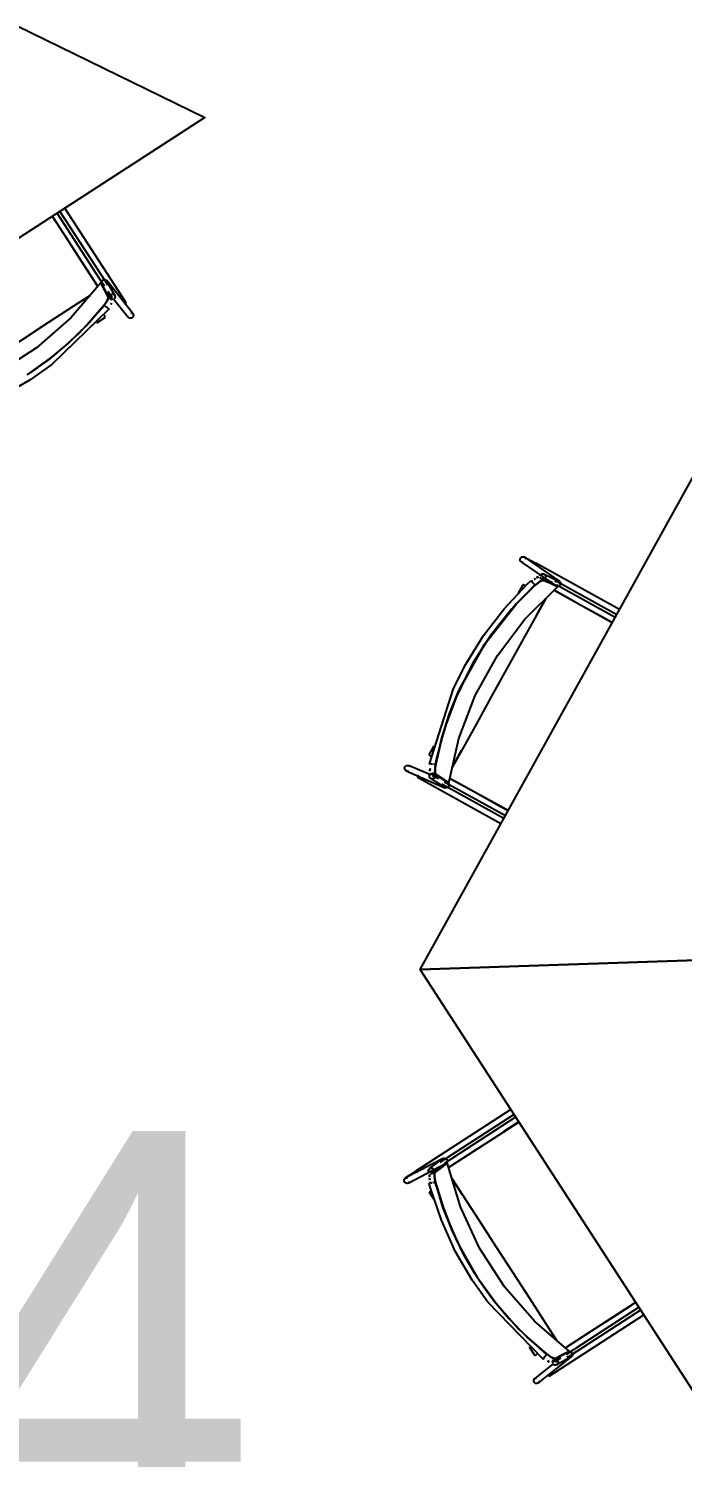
# Model space of a CAD drawing. Header units: metres. Extents: x 2.5 to 42.6, y 0.9 to 31.9.
# Drawn here: x 30.904 to 31.394, y 14.218 to 15.288 of the extents above; entities that cross this region are included whole.
import ezdxf

# ---------------------------------------------------------------- set-up
doc = ezdxf.new("R2010")
doc.units = ezdxf.units.M
for name, color, linetype in [('ARREDI', 9, 'Continuous'), ('PARETI_STRUTTURE', 7, 'Continuous'), ('WAYFINDING_TESTI', 7, 'Continuous')]:
    doc.layers.add(name, color=color, linetype=linetype)

msp = doc.modelspace()

# ---------------------------------------------------------------- linework, layer by layer
at = {"layer": 'ARREDI'}
for points in [[(30.8298, 15.3222), (31.036, 15.2212), (30.6724, 14.9858)], [(30.9558, 15.0947), (30.9489, 15.1054), (30.9406, 15.1182), (30.9323, 15.1311), (30.924, 15.1439), (30.9218, 15.1473)], [(30.9586, 15.0975), (30.9587, 15.0983), (30.959, 15.099), (30.9596, 15.0995), (30.9602, 15.0998), (30.961, 15.0999)], [(30.961, 15.0999), (30.9617, 15.0997), (30.9623, 15.0993), (30.9625, 15.0991), (30.9625, 15.0991), (30.9627, 15.0987), (30.9629, 15.0979), (30.9629, 15.0972), (30.9625, 15.0965), (30.962, 15.096)], [(30.9637, 15.0869), (30.9609, 15.0922), (30.9581, 15.0974), (30.9358, 15.0715), (30.91, 15.0489), (30.8812, 15.0303), (30.8501, 15.0159), (30.8173, 15.0062), (30.8209, 15.0015), (30.8245, 14.9968), (30.8254, 14.9965), (30.8271, 14.9965), (30.8293, 14.9967), (30.8317, 14.9973)], [(30.8292, 15.0097), (30.8412, 15.0175), (30.8605, 15.03), (30.8799, 15.0426), (30.8993, 15.0551), (30.9187, 15.0677), (30.938, 15.0802), (30.95, 15.088)], [(30.95, 15.088), (30.9383, 15.0804)], [(30.9581, 15.0974), (30.9606, 15.0956), (30.9581, 15.0974)], [(30.9634, 15.0912), (30.9641, 15.0899), (30.9668, 15.0847)], [(30.9664, 15.0849), (30.9657, 15.0851), (30.9651, 15.0855), (30.9647, 15.086), (30.9646, 15.0861), (30.9645, 15.0868), (30.9645, 15.0875), (30.9649, 15.0882), (30.9654, 15.0887), (30.9661, 15.089), (30.9668, 15.0891)], [(30.9668, 15.0891), (30.9675, 15.0889), (30.9682, 15.0885), (30.9685, 15.088), (30.9686, 15.0879), (30.9688, 15.0873), (30.9688, 15.0872), (30.9687, 15.0865), (30.9684, 15.0858), (30.9678, 15.0853)], [(30.9604, 15.0806), (30.9476, 15.0658), (30.9337, 15.0522), (30.919, 15.0398)], [(30.919, 15.0398), (30.9337, 15.0521), (30.9475, 15.0657), (30.9603, 15.0804)], [(30.9637, 15.087), (30.9637, 15.0861), (30.963, 15.0846), (30.9619, 15.0826), (30.9604, 15.0806)], [(30.9604, 15.0806), (30.9618, 15.0825), (30.963, 15.0845), (30.9636, 15.0861), (30.9637, 15.0869)], [(30.9608, 15.0805), (30.961, 15.0803), (30.9613, 15.0801), (30.9618, 15.0797)], [(30.9618, 15.0797), (30.9624, 15.0792), (30.963, 15.0787), (30.9635, 15.0783), (30.9639, 15.078), (30.9641, 15.0779), (30.9642, 15.0778), (30.9642, 15.0779), (30.964, 15.078)], [(30.9655, 15.0812), (30.9661, 15.0823)], [(30.9661, 15.0822), (30.9655, 15.0812)], [(30.9757, 15.0817), (30.9762, 15.082)], [(30.9763, 15.082), (30.9767, 15.0823), (30.9769, 15.0825), (30.977, 15.0825), (30.977, 15.0825)], [(30.9615, 15.0717), (30.9614, 15.072), (30.9611, 15.0724), (30.9608, 15.0729), (30.9604, 15.0735)], [(30.9801, 15.0709), (30.9794, 15.0711), (30.9788, 15.0715), (30.9786, 15.0717), (30.9786, 15.0717), (30.9784, 15.0721), (30.9782, 15.0728)], [(30.9805, 15.0752), (30.9812, 15.075), (30.9819, 15.0746), (30.982, 15.0744), (30.982, 15.0744), (30.9823, 15.074), (30.9825, 15.0732), (30.9824, 15.0725), (30.9821, 15.0718), (30.9816, 15.0713), (30.9809, 15.071), (30.9801, 15.0709)], [(30.9185, 15.0395), (30.9051, 15.03)], [(30.9051, 15.03), (30.9184, 15.0394)], [(31.4268, 14.5911), (31.1973, 14.5832), (31.4073, 14.9621)], [(31.2723, 14.8899), (31.2723, 14.8906), (31.2726, 14.8913), (31.2731, 14.8919), (31.2738, 14.8922), (31.2745, 14.8924), (31.2752, 14.8922), (31.2757, 14.892), (31.2757, 14.892), (31.2759, 14.8918), (31.2763, 14.8912), (31.2766, 14.8905)], [(31.2744, 14.888), (31.2737, 14.8882), (31.2732, 14.8884), (31.2732, 14.8884), (31.273, 14.8886), (31.2726, 14.8891), (31.2723, 14.8899)], [(31.2837, 14.8867), (31.2834, 14.8862)], [(31.2841, 14.8875), (31.2841, 14.8875), (31.2841, 14.8875), (31.2839, 14.8872), (31.2837, 14.8867)], [(31.2091, 14.7295), (31.214, 14.7262), (31.2189, 14.723), (31.2264, 14.7563), (31.2386, 14.7884), (31.2552, 14.8184), (31.2759, 14.8457), (31.3002, 14.8697), (31.2949, 14.8722), (31.2894, 14.8746), (31.2886, 14.8745), (31.2871, 14.8737), (31.2852, 14.8724), (31.2833, 14.8708)], [(31.2803, 14.8744), (31.2803, 14.8744)], [(31.2804, 14.8744), (31.2805, 14.8742), (31.2809, 14.8738), (31.2813, 14.8733), (31.2818, 14.8727), (31.2823, 14.8722)], [(31.2809, 14.8738), (31.2817, 14.8745)], [(31.2827, 14.8753), (31.2838, 14.8761)], [(31.2838, 14.8761), (31.2828, 14.8754)], [(31.2833, 14.8708), (31.2853, 14.8724), (31.2871, 14.8737), (31.2886, 14.8745), (31.2895, 14.8746)], [(31.2846, 14.8766), (31.2861, 14.8774)], [(31.2861, 14.8774), (31.2846, 14.8767)], [(31.2872, 14.8779), (31.2875, 14.8786), (31.288, 14.8791), (31.2886, 14.8795), (31.2893, 14.8796), (31.2894, 14.8796), (31.2901, 14.8795), (31.2902, 14.8794), (31.2907, 14.8791), (31.2912, 14.8785), (31.2914, 14.8778)], [(31.2914, 14.8778), (31.2914, 14.8771), (31.2911, 14.8764), (31.2906, 14.8758), (31.29, 14.8754), (31.2893, 14.8753), (31.2892, 14.8753), (31.2885, 14.8754), (31.2884, 14.8755), (31.2879, 14.8758), (31.2875, 14.8764), (31.2872, 14.8771)], [(31.2884, 14.8769), (31.2924, 14.8751), (31.2939, 14.8744)], [(31.2953, 14.8738), (31.2962, 14.8734)], [(31.2986, 14.8735), (31.2991, 14.8741), (31.2997, 14.8744), (31.3005, 14.8746), (31.3012, 14.8744), (31.3016, 14.8742), (31.3016, 14.8742), (31.3018, 14.874), (31.3023, 14.8734), (31.3025, 14.8727)], [(31.2266, 14.7927), (31.2454, 14.8265), (31.2695, 14.8571), (31.2833, 14.8708)], [(31.2832, 14.8707), (31.2694, 14.857), (31.2453, 14.8265), (31.2266, 14.7928)], [(31.2763, 14.8703), (31.2757, 14.8707), (31.2751, 14.871), (31.2747, 14.8712), (31.2744, 14.8713)], [(31.2823, 14.8722), (31.2827, 14.8717), (31.2831, 14.8714), (31.2832, 14.8712)], [(31.3408, 14.8434), (31.3295, 14.8497), (31.3181, 14.8559), (31.3069, 14.8622), (31.2977, 14.8672)], [(31.2988, 14.8715), (31.2997, 14.8704)], [(31.3025, 14.8727), (31.3025, 14.872), (31.3022, 14.8713), (31.3017, 14.8707), (31.3011, 14.8704), (31.3004, 14.8702), (31.2997, 14.8704)], [(31.2914, 14.861), (31.2845, 14.8485), (31.2733, 14.8283), (31.2621, 14.8081), (31.2509, 14.7879), (31.2397, 14.7677), (31.2286, 14.7476), (31.2216, 14.7351)], [(31.2847, 14.8488), (31.2914, 14.861)], [(31.2264, 14.7922), (31.2192, 14.7744), (31.2133, 14.7558), (31.209, 14.7369)], [(31.209, 14.7367), (31.2133, 14.7557), (31.2191, 14.7743), (31.2264, 14.7921)], [(31.1973, 14.5832), (31.4268, 14.5911), (31.5222, 14.7633)], [(31.2216, 14.7351), (31.2284, 14.7473)], [(31.1887, 14.732), (31.188, 14.7318), (31.1872, 14.7319), (31.187, 14.732), (31.187, 14.732), (31.1866, 14.7322), (31.1861, 14.7328), (31.1858, 14.7335), (31.1857, 14.7342), (31.1859, 14.735), (31.1864, 14.7355), (31.187, 14.736)], [(31.187, 14.736), (31.1877, 14.7361), (31.1885, 14.736), (31.1887, 14.736), (31.1887, 14.736), (31.1891, 14.7357), (31.1897, 14.7352)], [(31.2038, 14.744), (31.2041, 14.7439), (31.2045, 14.7436), (31.2051, 14.7433), (31.2057, 14.7429)], [(31.2066, 14.737), (31.2058, 14.7371), (31.2052, 14.7372), (31.2047, 14.7373), (31.2044, 14.7373), (31.2044, 14.7373), (31.2044, 14.7373), (31.2046, 14.7373)], [(31.2086, 14.7366), (31.2084, 14.7367), (31.2079, 14.7367), (31.2073, 14.7368)], [(31.2091, 14.7295), (31.2087, 14.7303), (31.2085, 14.7319), (31.2087, 14.7342), (31.209, 14.7367)], [(31.209, 14.7367), (31.2087, 14.7343), (31.2086, 14.732), (31.2087, 14.7303), (31.2091, 14.7295)], [(31.1957, 14.728), (31.1954, 14.7275), (31.1953, 14.7273)], [(31.1953, 14.7272), (31.1953, 14.7272)], [(31.196, 14.7286), (31.1957, 14.728)], [(31.2073, 14.7262), (31.2066, 14.726), (31.2059, 14.7261), (31.2053, 14.7263), (31.2052, 14.7264), (31.2047, 14.7269), (31.2047, 14.7269), (31.2044, 14.7276), (31.2044, 14.7283), (31.2046, 14.7291), (31.2051, 14.7297)], [(31.2048, 14.7317), (31.2047, 14.7325), (31.2048, 14.7338)], [(31.2048, 14.7338), (31.2047, 14.7325)], [(31.2113, 14.726), (31.2101, 14.7268), (31.2052, 14.7301)], [(31.2064, 14.7303), (31.2072, 14.7302), (31.2077, 14.7299), (31.2078, 14.7298), (31.2083, 14.7293), (31.2083, 14.7293), (31.2086, 14.7286), (31.2086, 14.7279), (31.2084, 14.7272), (31.208, 14.7266), (31.2073, 14.7262)], [(31.2197, 14.7264), (31.2308, 14.7202), (31.2442, 14.7128), (31.2576, 14.7054), (31.2633, 14.7022)], [(31.2176, 14.7194), (31.2168, 14.7192), (31.2161, 14.7193), (31.2159, 14.7194), (31.2158, 14.7194), (31.2154, 14.7197), (31.2149, 14.7202), (31.2146, 14.7209), (31.2146, 14.7216), (31.2148, 14.7224)], [(31.2189, 14.7229), (31.2159, 14.7233), (31.2189, 14.7229)], [(31.218, 14.7231), (31.2185, 14.7226), (31.2188, 14.7219), (31.2188, 14.7211), (31.2186, 14.7204), (31.2182, 14.7198), (31.2176, 14.7194)], [(31.5338, 14.4259), (31.4328, 14.2197), (31.1973, 14.5832)], [(31.2709, 14.4688), (31.26, 14.4618), (31.2492, 14.4547), (31.2383, 14.4477), (31.2275, 14.4407), (31.2187, 14.435)], [(31.2059, 14.4313), (31.2093, 14.434), (31.2106, 14.435)], [(31.2985, 14.292), (31.3037, 14.2948), (31.3089, 14.2975), (31.283, 14.3199), (31.2605, 14.3457), (31.2419, 14.3745), (31.2275, 14.4056), (31.2177, 14.4384), (31.213, 14.4348), (31.2084, 14.4312), (31.2081, 14.4303), (31.208, 14.4286), (31.2083, 14.4263), (31.2088, 14.424)], [(31.2133, 14.4394), (31.2133, 14.4402), (31.2136, 14.4409), (31.214, 14.4415), (31.2145, 14.4417), (31.2147, 14.4418), (31.2154, 14.442), (31.2162, 14.4418)], [(31.2155, 14.4379), (31.2177, 14.4384)], [(31.2162, 14.4418), (31.2168, 14.4415), (31.2173, 14.4409), (31.2176, 14.4402), (31.2176, 14.4395), (31.2173, 14.4387), (31.2169, 14.4382)], [(31.1868, 14.4232), (31.1862, 14.4236), (31.1857, 14.4242), (31.1854, 14.4249), (31.1854, 14.4256), (31.1856, 14.4263), (31.1861, 14.4269), (31.1865, 14.4272), (31.1865, 14.4272), (31.1868, 14.4273), (31.1875, 14.4274), (31.1882, 14.4273)], [(31.1894, 14.4242), (31.1889, 14.4236), (31.1885, 14.4233), (31.1885, 14.4233), (31.1883, 14.4232), (31.1876, 14.4231), (31.1868, 14.4232)], [(31.1945, 14.4325), (31.1944, 14.4325)], [(31.1945, 14.4325), (31.1946, 14.4322), (31.1949, 14.4318)], [(31.1949, 14.4318), (31.1953, 14.4312)], [(31.2044, 14.4308), (31.2039, 14.4313), (31.2036, 14.432), (31.2036, 14.4328), (31.2039, 14.4334), (31.2039, 14.4335), (31.2043, 14.434), (31.2044, 14.4341), (31.205, 14.4344), (31.2057, 14.4345), (31.2064, 14.4344)], [(31.2043, 14.4296), (31.2043, 14.4279)], [(31.2043, 14.4278), (31.2043, 14.4295)], [(31.2044, 14.4269), (31.2045, 14.4257)], [(31.2045, 14.4256), (31.2044, 14.4267)], [(31.205, 14.4232), (31.2048, 14.4243)], [(31.2048, 14.4243), (31.205, 14.4232)], [(31.2064, 14.4344), (31.2071, 14.434), (31.2076, 14.4335), (31.2078, 14.4328), (31.2079, 14.432), (31.2076, 14.4313), (31.2076, 14.4313), (31.2072, 14.4308), (31.2071, 14.4307), (31.2065, 14.4304), (31.2058, 14.4303), (31.2051, 14.4304)], [(31.2088, 14.424), (31.2083, 14.4265), (31.208, 14.4287), (31.2081, 14.4304), (31.2084, 14.4312)], [(31.2289, 14.4148), (31.2213, 14.4265)], [(31.2213, 14.4265), (31.2291, 14.4145), (31.2416, 14.3952), (31.2541, 14.3758), (31.2667, 14.3564), (31.2792, 14.337), (31.2918, 14.3177), (31.2995, 14.3057)], [(31.2042, 14.423), (31.2042, 14.423), (31.2043, 14.423), (31.2045, 14.4231)], [(31.206, 14.4176), (31.2053, 14.4172), (31.2048, 14.4168), (31.2044, 14.4165), (31.2042, 14.4164)], [(31.205, 14.4232), (31.2057, 14.4234), (31.2064, 14.4236)], [(31.2071, 14.4237), (31.2077, 14.4239), (31.2082, 14.424), (31.2084, 14.4241)], [(31.2386, 14.3552), (31.2301, 14.3696), (31.2215, 14.3872), (31.2144, 14.4053), (31.2088, 14.424)], [(31.2089, 14.4238), (31.2145, 14.4052), (31.2215, 14.3871), (31.2301, 14.3696), (31.2386, 14.3553)], [(31.2416, 14.3505), (31.251, 14.3372)], [(31.251, 14.3372), (31.2416, 14.3505)], [(31.2516, 14.3364), (31.2637, 14.322), (31.2773, 14.3081), (31.292, 14.2954)], [(31.2921, 14.2953), (31.2774, 14.3081), (31.2637, 14.3219), (31.2516, 14.3364)], [(31.3063, 14.2998), (31.317, 14.3068), (31.3298, 14.3151), (31.3427, 14.3234), (31.3555, 14.3317), (31.3588, 14.3339)], [(31.2996, 14.3056), (31.292, 14.3174)], [(31.309, 14.2975), (31.3072, 14.2951), (31.309, 14.2975)], [(31.3091, 14.297), (31.3099, 14.297), (31.3105, 14.2967), (31.3111, 14.2961), (31.3114, 14.2954), (31.3115, 14.2947)], [(31.2833, 14.2942), (31.2835, 14.2943), (31.2839, 14.2946), (31.2845, 14.2949), (31.2851, 14.2953)], [(31.2912, 14.2939), (31.2908, 14.2933), (31.2903, 14.2927), (31.2899, 14.2922), (31.2896, 14.2918), (31.2894, 14.2915), (31.2894, 14.2915), (31.2894, 14.2915), (31.2896, 14.2917)], [(31.2921, 14.2949), (31.2919, 14.2947), (31.2916, 14.2944), (31.2912, 14.2938)], [(31.2921, 14.2953), (31.2941, 14.2939), (31.2961, 14.2927), (31.2976, 14.292), (31.2985, 14.292)], [(31.2985, 14.292), (31.2977, 14.292), (31.2961, 14.2927), (31.2942, 14.2938), (31.2921, 14.2953)], [(31.2938, 14.2896), (31.2927, 14.2902)], [(31.2927, 14.2902), (31.2939, 14.2895)], [(31.3027, 14.2923), (31.3015, 14.2916), (31.2962, 14.2889)], [(31.2965, 14.2893), (31.2966, 14.29), (31.2971, 14.2906), (31.2975, 14.291), (31.2977, 14.291), (31.2984, 14.2912), (31.2991, 14.2912), (31.2998, 14.2908), (31.3003, 14.2903), (31.3006, 14.2896), (31.3007, 14.2889)], [(31.3007, 14.2889), (31.3005, 14.2881), (31.3001, 14.2875), (31.2996, 14.2872), (31.2995, 14.2871), (31.2988, 14.2869), (31.2988, 14.2869), (31.298, 14.287), (31.2974, 14.2873), (31.2969, 14.2878)], [(31.3115, 14.2947), (31.3113, 14.294), (31.3108, 14.2934), (31.3107, 14.2932), (31.3106, 14.2932), (31.3102, 14.2929), (31.3095, 14.2927), (31.3088, 14.2928), (31.3081, 14.2931), (31.3075, 14.2937)], [(31.2825, 14.2755), (31.2827, 14.2763), (31.2831, 14.2769), (31.2833, 14.277), (31.2833, 14.277), (31.2837, 14.2773), (31.2844, 14.2775)], [(31.2868, 14.2752), (31.2866, 14.2744), (31.2862, 14.2738), (31.286, 14.2737), (31.286, 14.2737), (31.2855, 14.2734), (31.2848, 14.2732), (31.2841, 14.2733), (31.2834, 14.2736), (31.2829, 14.2741), (31.2825, 14.2748), (31.2825, 14.2755)], [(31.2932, 14.28), (31.2936, 14.2794)], [(31.2936, 14.2794), (31.2939, 14.279), (31.294, 14.2787), (31.2941, 14.2787), (31.294, 14.2787)]]:
    msp.add_lwpolyline(points, dxfattribs=at)
at = {"layer": 'PARETI_STRUTTURE'}
for points in [[(30.977, 15.0825), (30.9311, 15.1533)], [(30.9218, 15.1472), (30.9558, 15.0947)], [(30.9602, 15.0959), (30.9254, 15.1496)], [(30.9275, 15.1509), (30.9615, 15.0984)], [(30.982, 15.0744), (30.9625, 15.0991)], [(30.9625, 15.0991), (30.9628, 15.0983), (30.9628, 15.0982), (30.9629, 15.0981), (30.963, 15.098), (30.963, 15.0978), (30.9631, 15.0977), (30.9631, 15.0976), (30.9685, 15.088)], [(30.9647, 15.086), (30.959, 15.0962)], [(30.9591, 15.0964), (30.9598, 15.0955)], [(30.9616, 15.0982), (30.9631, 15.0959)], [(30.9637, 15.0905), (30.9666, 15.0869)], [(30.9651, 15.0883), (30.9645, 15.0892)], [(30.9028, 15.0285), (30.9231, 15.0431), (30.9419, 15.0598), (30.9589, 15.0782), (30.9608, 15.0805)], [(30.9642, 15.0778), (30.9217, 15.0365), (30.9051, 15.0248)], [(30.9676, 15.0856), (30.9786, 15.0717)], [(30.9551, 15.0676), (30.9615, 15.0717)], [(30.9051, 15.0248), (30.8833, 15.0122), (30.8602, 15.0017), (30.8363, 14.9936), (30.8326, 14.9926)], [(31.2732, 14.8884), (31.2992, 14.8706)], [(31.2754, 14.8922), (31.2766, 14.8915), (31.2781, 14.8908), (31.2809, 14.8892), (31.2841, 14.8875)], [(31.3016, 14.8742), (31.2757, 14.892)], [(31.3467, 14.8528), (31.2841, 14.8875)], [(31.2315, 14.8119), (31.2449, 14.8334), (31.2603, 14.8534), (31.2776, 14.8718), (31.2803, 14.8744)], [(31.299, 14.8705), (31.2989, 14.8706), (31.2988, 14.8706), (31.2986, 14.8707), (31.2985, 14.8707), (31.2984, 14.8708), (31.2983, 14.8708), (31.2982, 14.8709), (31.298, 14.8709), (31.2979, 14.871), (31.2978, 14.8711), (31.2977, 14.8711), (31.2976, 14.8712), (31.2974, 14.8712), (31.2973, 14.8713), (31.2972, 14.8713), (31.2971, 14.8714), (31.297, 14.8715), (31.2968, 14.8715), (31.2967, 14.8716), (31.2966, 14.8716), (31.2965, 14.8717), (31.2964, 14.8717), (31.2963, 14.8718), (31.2961, 14.8718), (31.296, 14.8719), (31.2959, 14.872), (31.2958, 14.872), (31.2957, 14.8721), (31.2955, 14.8721), (31.2954, 14.8722), (31.2953, 14.8722), (31.2952, 14.8723), (31.2951, 14.8723), (31.295, 14.8724), (31.2948, 14.8725), (31.2947, 14.8725), (31.2946, 14.8726), (31.2945, 14.8726), (31.2944, 14.8727), (31.2942, 14.8727), (31.2941, 14.8728), (31.294, 14.8728), (31.2939, 14.8729), (31.2938, 14.873), (31.2937, 14.873), (31.2935, 14.8731), (31.2934, 14.8731), (31.2933, 14.8732), (31.2932, 14.8732), (31.2931, 14.8733), (31.2929, 14.8734), (31.2928, 14.8734), (31.2927, 14.8735), (31.2926, 14.8735), (31.2925, 14.8736), (31.2923, 14.8736), (31.2922, 14.8737), (31.2921, 14.8737), (31.292, 14.8738), (31.2919, 14.8739), (31.2918, 14.8739), (31.2916, 14.874), (31.2915, 14.874), (31.2914, 14.8741), (31.2913, 14.8741), (31.2912, 14.8742), (31.291, 14.8742), (31.2909, 14.8743), (31.2908, 14.8744), (31.2907, 14.8744), (31.2906, 14.8745), (31.2904, 14.8745), (31.2903, 14.8746), (31.2902, 14.8747), (31.2901, 14.8747), (31.29, 14.8748), (31.2898, 14.8748), (31.2897, 14.8749), (31.2896, 14.8749), (31.2895, 14.875), (31.2894, 14.875), (31.2893, 14.8751), (31.2891, 14.8752), (31.289, 14.8752), (31.2889, 14.8753), (31.2888, 14.8753), (31.2887, 14.8754), (31.2886, 14.8754), (31.2884, 14.8755), (31.2884, 14.8755)], [(31.2902, 14.8794), (31.3008, 14.8744)], [(31.2924, 14.8751), (31.2907, 14.876)], [(31.2982, 14.8747), (31.3446, 14.849)], [(31.2832, 14.8712), (31.2657, 14.8531), (31.2502, 14.8335), (31.2367, 14.8123), (31.2353, 14.8098)], [(31.2744, 14.8714), (31.2709, 14.8651)], [(31.2977, 14.8672), (31.3413, 14.843)], [(31.3434, 14.8468), (31.2997, 14.8711)], [(31.2044, 14.7373), (31.2224, 14.7938), (31.2315, 14.8119)], [(31.2353, 14.8098), (31.2243, 14.7873), (31.2155, 14.7638), (31.2092, 14.7395), (31.2086, 14.7366)], [(31.2075, 14.7507), (31.2038, 14.744)], [(31.205, 14.7289), (31.1887, 14.736)], [(31.187, 14.732), (31.2159, 14.7194)], [(31.1953, 14.7272), (31.2579, 14.6925)], [(31.2159, 14.7194), (31.2152, 14.72), (31.2151, 14.72), (31.215, 14.7201), (31.2149, 14.7202), (31.2148, 14.7202), (31.2147, 14.7203), (31.2146, 14.7204), (31.2145, 14.7205), (31.2144, 14.7205), (31.2142, 14.7206), (31.2141, 14.7207), (31.214, 14.7207), (31.2139, 14.7208), (31.2138, 14.7209), (31.2137, 14.7209), (31.2136, 14.721), (31.2135, 14.7211), (31.2134, 14.7212), (31.2132, 14.7212), (31.2131, 14.7213), (31.213, 14.7214), (31.2129, 14.7214), (31.2128, 14.7215), (31.2127, 14.7216), (31.2126, 14.7217), (31.2125, 14.7217), (31.2124, 14.7218), (31.2123, 14.7219), (31.2121, 14.7219), (31.212, 14.722), (31.2119, 14.7221), (31.2118, 14.7222), (31.2117, 14.7222), (31.2116, 14.7223), (31.2115, 14.7224), (31.2114, 14.7224), (31.2113, 14.7225), (31.2111, 14.7226), (31.211, 14.7227), (31.2109, 14.7227), (31.2108, 14.7228), (31.2107, 14.7229), (31.2106, 14.7229), (31.2105, 14.723), (31.2104, 14.7231), (31.2103, 14.7232), (31.2102, 14.7232), (31.2101, 14.7233), (31.2099, 14.7234), (31.2098, 14.7234), (31.2097, 14.7235), (31.2096, 14.7236), (31.2095, 14.7236), (31.2094, 14.7237), (31.2093, 14.7238), (31.2092, 14.7239), (31.2091, 14.7239), (31.2089, 14.724), (31.2088, 14.7241), (31.2087, 14.7241), (31.2086, 14.7242), (31.2085, 14.7243), (31.2084, 14.7243), (31.2083, 14.7244), (31.2082, 14.7245), (31.2081, 14.7246), (31.208, 14.7246), (31.2078, 14.7247), (31.2077, 14.7248), (31.2076, 14.7248), (31.2075, 14.7249), (31.2074, 14.725), (31.2073, 14.7251), (31.2072, 14.7251), (31.2071, 14.7252), (31.207, 14.7253), (31.2068, 14.7253), (31.2067, 14.7254), (31.2066, 14.7255), (31.2065, 14.7256), (31.2064, 14.7256), (31.2063, 14.7257), (31.2062, 14.7258), (31.2061, 14.7258), (31.206, 14.7259), (31.2059, 14.726), (31.2057, 14.7261), (31.2056, 14.7261), (31.2055, 14.7262), (31.2054, 14.7263), (31.2053, 14.7263)], [(31.2107, 14.7264), (31.2065, 14.7282)], [(31.2077, 14.7299), (31.2176, 14.7236)], [(31.2085, 14.7277), (31.2094, 14.7272)], [(31.2176, 14.7234), (31.2166, 14.7238)], [(31.2633, 14.7022), (31.2197, 14.7264)], [(31.2162, 14.7206), (31.2136, 14.722)], [(31.2164, 14.7233), (31.2612, 14.6985)], [(31.26, 14.6963), (31.2164, 14.7205)], [(31.2653, 14.4784), (31.1944, 14.4325)], [(31.2124, 14.439), (31.2676, 14.4747)], [(31.2689, 14.4727), (31.2158, 14.4382)], [(31.2187, 14.435), (31.2713, 14.469)], [(31.2145, 14.4417), (31.1865, 14.4272)], [(31.1885, 14.4233), (31.2164, 14.4379)], [(31.2044, 14.4341), (31.2139, 14.4411)], [(31.2165, 14.4377), (31.2163, 14.4376), (31.2162, 14.4375), (31.2161, 14.4374), (31.216, 14.4373), (31.2159, 14.4373), (31.2158, 14.4372), (31.2157, 14.4371), (31.2156, 14.437), (31.2155, 14.4369), (31.2154, 14.4369), (31.2153, 14.4368), (31.2152, 14.4367), (31.2151, 14.4366), (31.215, 14.4366), (31.2149, 14.4365), (31.2148, 14.4364), (31.2147, 14.4363), (31.2146, 14.4363), (31.2145, 14.4362), (31.2143, 14.4361), (31.2142, 14.436), (31.2141, 14.4359), (31.214, 14.4359), (31.2139, 14.4358), (31.2138, 14.4357), (31.2137, 14.4356), (31.2136, 14.4355), (31.2135, 14.4355), (31.2134, 14.4354), (31.2133, 14.4353), (31.2132, 14.4352), (31.2131, 14.4352), (31.213, 14.4351), (31.2129, 14.435), (31.2128, 14.4349), (31.2127, 14.4348), (31.2126, 14.4348), (31.2125, 14.4347), (31.2123, 14.4346), (31.2122, 14.4345), (31.2121, 14.4344), (31.212, 14.4344), (31.2119, 14.4343), (31.2118, 14.4342), (31.2117, 14.4341), (31.2116, 14.4341), (31.2115, 14.434), (31.2114, 14.4339), (31.2113, 14.4338), (31.2112, 14.4337), (31.2111, 14.4337), (31.211, 14.4336), (31.2109, 14.4335), (31.2108, 14.4334), (31.2107, 14.4334), (31.2106, 14.4333), (31.2105, 14.4332), (31.2103, 14.4331), (31.2102, 14.433), (31.2101, 14.433), (31.21, 14.4329), (31.2099, 14.4328), (31.2098, 14.4327), (31.2097, 14.4326), (31.2096, 14.4326), (31.2095, 14.4325), (31.2094, 14.4324), (31.2093, 14.4323), (31.2092, 14.4323), (31.2091, 14.4322), (31.209, 14.4321), (31.2089, 14.432), (31.2088, 14.4319), (31.2087, 14.4319), (31.2086, 14.4318), (31.2085, 14.4317), (31.2083, 14.4316), (31.2082, 14.4315), (31.2081, 14.4315), (31.208, 14.4314), (31.2079, 14.4313), (31.2078, 14.4312), (31.2077, 14.4312), (31.2076, 14.4311), (31.2075, 14.431), (31.2074, 14.4309), (31.2073, 14.4309), (31.2072, 14.4308), (31.2071, 14.4307), (31.2071, 14.4307)], [(31.1863, 14.4271), (31.1874, 14.4279), (31.1887, 14.4287), (31.1914, 14.4305), (31.1944, 14.4325)], [(31.2093, 14.434), (31.2077, 14.433)], [(31.2041, 14.4164), (31.208, 14.4104)], [(31.2364, 14.3505), (31.2237, 14.3724), (31.2133, 14.3955), (31.2052, 14.4194), (31.2042, 14.423)], [(31.2084, 14.4241), (31.2161, 14.4002), (31.2262, 14.3772), (31.2385, 14.3553), (31.2401, 14.3529)], [(31.2894, 14.2915), (31.2481, 14.334), (31.2364, 14.3505)], [(31.24, 14.3529), (31.2547, 14.3326), (31.2714, 14.3138), (31.2898, 14.2968), (31.2921, 14.2949)], [(31.3588, 14.3339), (31.3062, 14.2999)], [(31.3075, 14.2955), (31.3612, 14.3303)], [(31.3625, 14.3282), (31.3099, 14.2942)], [(31.2941, 14.2787), (31.3649, 14.3246)], [(31.2791, 14.3006), (31.2833, 14.2941)], [(31.2975, 14.291), (31.3078, 14.2967)], [(31.308, 14.2966), (31.3071, 14.2959)], [(31.2972, 14.2881), (31.2833, 14.277)], [(31.286, 14.2737), (31.3107, 14.2932)], [(31.3021, 14.292), (31.2985, 14.2891)], [(31.3107, 14.2932), (31.3099, 14.2929), (31.3098, 14.2929), (31.3096, 14.2928), (31.3095, 14.2927), (31.3094, 14.2927), (31.3093, 14.2926), (31.3092, 14.2925), (31.3091, 14.2925), (31.309, 14.2924), (31.3088, 14.2923), (31.3087, 14.2923), (31.3086, 14.2922), (31.3085, 14.2921), (31.3084, 14.2921), (31.3083, 14.292), (31.3082, 14.292), (31.308, 14.2919), (31.3079, 14.2918), (31.3078, 14.2918), (31.3077, 14.2917), (31.3076, 14.2916), (31.3075, 14.2916), (31.3074, 14.2915), (31.3072, 14.2914), (31.3071, 14.2914), (31.307, 14.2913), (31.3069, 14.2912), (31.3068, 14.2912), (31.3067, 14.2911), (31.3066, 14.2911), (31.3064, 14.291), (31.3063, 14.2909), (31.3062, 14.2909), (31.3061, 14.2908), (31.306, 14.2907), (31.3059, 14.2907), (31.3058, 14.2906), (31.3056, 14.2905), (31.3055, 14.2905), (31.3054, 14.2904), (31.3053, 14.2904), (31.3052, 14.2903), (31.3051, 14.2902), (31.3049, 14.2902), (31.3048, 14.2901), (31.3047, 14.29), (31.3046, 14.29), (31.3045, 14.2899), (31.3044, 14.2898), (31.3043, 14.2898), (31.3041, 14.2897), (31.304, 14.2896), (31.3039, 14.2896), (31.3038, 14.2895), (31.3037, 14.2895), (31.3036, 14.2894), (31.3035, 14.2893), (31.3034, 14.2893), (31.3032, 14.2892), (31.3031, 14.2891), (31.303, 14.2891), (31.3029, 14.289), (31.3028, 14.2889), (31.3027, 14.2889), (31.3025, 14.2888), (31.3024, 14.2888), (31.3023, 14.2887), (31.3022, 14.2886), (31.3021, 14.2886), (31.302, 14.2885), (31.3019, 14.2884), (31.3017, 14.2884), (31.3016, 14.2883), (31.3015, 14.2882), (31.3014, 14.2882), (31.3013, 14.2881), (31.3012, 14.288), (31.3011, 14.288), (31.3009, 14.2879), (31.3008, 14.2879), (31.3007, 14.2878), (31.3006, 14.2877), (31.3005, 14.2877), (31.3004, 14.2876), (31.3003, 14.2875), (31.3001, 14.2875), (31.3, 14.2874), (31.2999, 14.2873), (31.2998, 14.2873), (31.2997, 14.2872), (31.2996, 14.2872)], [(31.2999, 14.2906), (31.3008, 14.2912)], [(31.3098, 14.294), (31.3073, 14.2924)]]:
    msp.add_lwpolyline(points, dxfattribs=at)

# ---------------------------------------------------------------- texts
at = {"layer": 'WAYFINDING_TESTI', "insert": (30.1, 14.3), "char_height": 0.32, "attachment_point": 5}
msp.add_mtext('AULA 114', dxfattribs=at)

doc.saveas('drawing.dxf')
